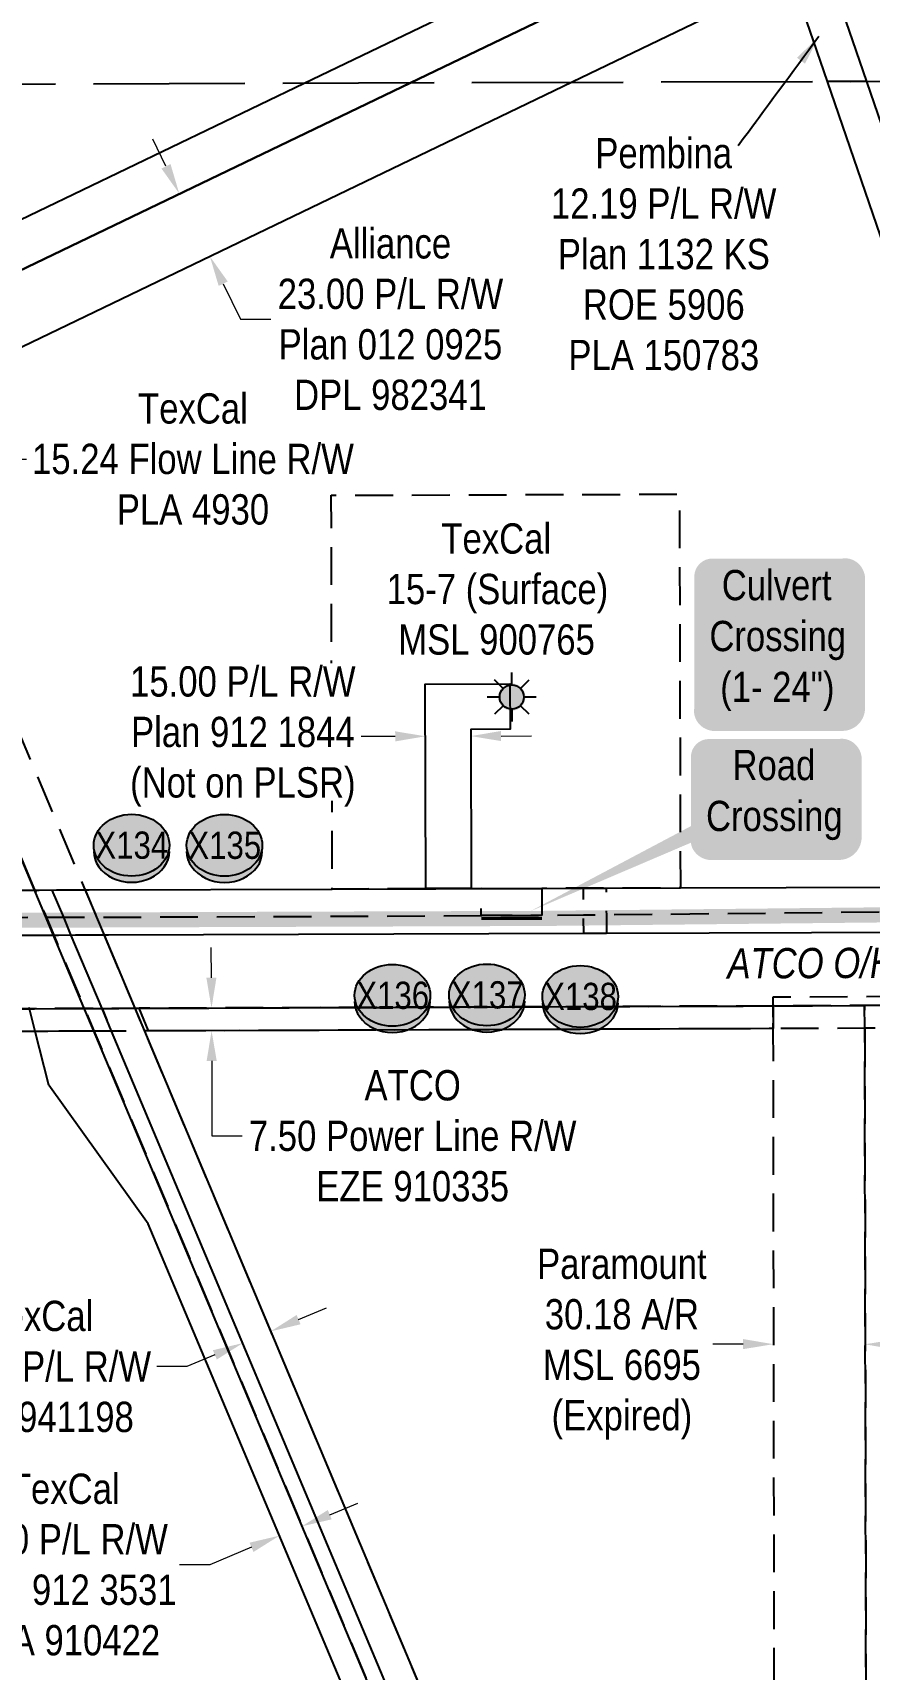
# Model space of a CAD drawing. Extents: x 507881 to 521259, y 6022177 to 6031356.
# Drawn here: x 510513 to 510790, y 6022600 to 6023140 of the extents above; entities that cross this region are included whole.
import ezdxf
from ezdxf.enums import TextEntityAlignment as Align

# ---------------------------------------------------------------- set-up
doc = ezdxf.new("R2010")
doc.units = 0
doc.header["$LTSCALE"] = 5
doc.header["$PDMODE"] = 3
doc.header["$PDSIZE"] = 30
for name, pattern in [('foc-ACCESSROAD', [3.75, 2.5, -1.25]), ('foc-EZE', [3.75, 2.5, -1.25]), ('foc-FLOWLINE', [3.75, 2.5, -1.25]), ('foc-UNSURVEYED', [12.5, 10, -2.5])]:
    doc.linetypes.add(name, pattern=pattern)
doc.layers.get('Defpoints').update_dxf_attribs({"color": 9})
for name, color, linetype, lineweight in [('AS-GENERAL', 48, 'Continuous', 18), ('F-AR-T', 190, 'Continuous', 9), ('F-RW-T', 190, 'Continuous', 9)]:
    doc.layers.add(name, color=color, linetype=linetype, lineweight=lineweight)
for name, color, linetype in [('AS-POWER', 104, 'foc-POWER'), ('C-RW', 13, 'Continuous'), ('CG-NOTES', 7, 'Continuous'), ('F-EZE', 190, 'foc-FLOWLINE'), ('F-FLOWLINE', 190, 'foc-FLOWLINE'), ('F-RW', 190, 'Continuous'), ('F-WS', 190, 'foc-ACCESSROAD'), ('F-WS-S', 190, 'Continuous'), ('L-USEC', 7, 'foc-UNSURVEYED'), ('P-BUFFER OUTLINE 30m', 40, 'foc-EZE'), ('P-CROSSINGS', 250, 'Continuous')]:
    doc.layers.add(name, color=color, linetype=linetype)
doc.styles.add('175L', font='ARIALN.TTF', dxfattribs={"height": 20})
doc.styles.add('80', font='ARIALN.TTF', dxfattribs={"height": 10})
doc.styles.add('80CG', font='ARIALN.TTF', dxfattribs={"height": 10})
doc.styles.add('Crossing', font='ARIALN.TTF', dxfattribs={"height": 10})
doc.styles.add('foc-LtypeFont', font='ARIALN.TTF', dxfattribs={"height": 7.35})
doc.linetypes.add('foc-POWER', pattern='A,6,-1,["P",foc-LtypeFont,S=0.2,R=0,X=-0.625,Y=-0.75],-1.24,4', length=12.24)
doc.linetypes.add('foc-POWER-NOLINE', pattern='A,0,-4,["P",foc-LtypeFont,S=0.2,R=0,X=-0.625,Y=-0.75],-8.24', length=12.24)
doc.dimstyles.new('Compass 5 000', dxfattribs={"dimscale": 5, "dimtxt": 9, "dimasz": 2, "dimexe": 0.2, "dimexo": 0.0625, "dimgap": 0.5, "dimtad": 0, "dimtih": 1, "dimtoh": 1, "dimzin": 0, "dimdsep": 46, "dimtxsty": '80CG', "dimcen": 0.1, "dimse1": 1, "dimse2": 1, "dimclrd": 256, "dimclrt": 256, "dimaunit": 1, "dimadec": 4, "dimazin": 0, "dimtfac": 0.06, "dimtofl": 0, "dimtmove": 0, "dimatfit": 1, "dimfxl": 0.2, "dimtolj": 1, "dimtzin": 0, "dimlwd": -1, "dimarcsym": 0})

# ---------------------------------------------------------------- blocks, each defined once
blk = doc.blocks.new('*D575')
at = {"layer": 'Defpoints', "color": 0, "transparency": 16777216}
for p in [(510758.12, 6022762.5), (510788.34, 6022762.45), (510758.02, 6022706.91)]:
    blk.add_point(p, dxfattribs=at)
at = {"layer": 'F-AR-T', "transparency": 16777216}
for p, q in [((510748.02, 6022706.92), (510738.02, 6022706.94)), ((510798.25, 6022706.84), (510808.25, 6022706.83))]:
    blk.add_line(p, q, dxfattribs=at)
for points in [[(510748.03, 6022708.59), (510748.02, 6022705.26), (510758.02, 6022706.91)], [(510798.25, 6022708.51), (510798.24, 6022705.17), (510788.25, 6022706.86)]]:
    blk.add_solid(points, dxfattribs=at)
at = {"layer": 'F-AR-T', "transparency": 16777216, "insert": (510707.98, 6022706.94), "char_height": 10, "attachment_point": 5, "style": '80CG'}
blk.add_mtext('\\A1;Paramount\\P30.18 A/R\\PMSL 6695\\P(Expired)', dxfattribs=at)
blk = doc.blocks.new('*D602')
at = {"layer": 'Defpoints', "color": 0, "transparency": 16777216}
for p in [(510475.5, 6022988.39), (510477.21, 6022984.28), (510463.13, 6022978.41)]:
    blk.add_point(p, dxfattribs=at)
at = {"layer": 'F-RW-T', "transparency": 16777216}
for p, q in [((510484.72, 6022992.24), (510501.28, 6022999.14)), ((510501.28, 6022999.14), (510511.28, 6022999.14)), ((510452.19, 6022978.67), (510442.96, 6022974.82))]:
    blk.add_line(p, q, dxfattribs=at)
for points in [[(510484.08, 6022993.78), (510485.37, 6022990.7), (510475.5, 6022988.39)], [(510451.55, 6022980.2), (510452.83, 6022977.13), (510461.42, 6022982.52)]]:
    blk.add_solid(points, dxfattribs=at)
at = {"layer": 'F-RW-T', "transparency": 16777216, "insert": (510566.28, 6022999.14), "char_height": 10, "attachment_point": 5, "style": '80CG'}
blk.add_mtext('\\A1;TexCal\\P15.24 Flow Line R/W\\PPLA 4930', dxfattribs=at)
blk = doc.blocks.new('*D603')
at = {"layer": 'Defpoints', "color": 0, "transparency": 16777216}
for p in [(510592.22, 6022670.79), (510584.84, 6022667.71), (510594.86, 6022643.68)]:
    blk.add_point(p, dxfattribs=at)
at = {"layer": 'F-RW-T', "transparency": 16777216}
for p, q in [((510611.47, 6022650.61), (510620.7, 6022654.46)), ((510585.63, 6022639.83), (510571.88, 6022634.1)), ((510571.88, 6022634.1), (510561.88, 6022634.1))]:
    blk.add_line(p, q, dxfattribs=at)
for points in [[(510610.83, 6022652.15), (510612.11, 6022649.07), (510602.24, 6022646.76)], [(510584.98, 6022641.37), (510586.27, 6022638.3), (510594.86, 6022643.68)]]:
    blk.add_solid(points, dxfattribs=at)
at = {"layer": 'F-RW-T', "transparency": 16777216, "insert": (510523.93, 6022634.1), "char_height": 10, "attachment_point": 5, "style": '80CG'}
blk.add_mtext('\\A1;TexCal\\P8.00 P/L R/W\\PPlan 912 3531\\PPLA 910422', dxfattribs=at)
blk = doc.blocks.new('*D626')
at = {"layer": 'Defpoints', "color": 0, "transparency": 16777216}
for p in [(510545.33, 6022817.81), (510572.41, 6022817.91), (510545.36, 6022810.31)]:
    blk.add_point(p, dxfattribs=at)
at = {"layer": 'F-RW-T', "transparency": 16777216}
for p, q in [((510572.37, 6022827.91), (510572.34, 6022837.91)), ((510572.47, 6022800.41), (510572.55, 6022775.65)), ((510572.55, 6022775.65), (510582.55, 6022775.65))]:
    blk.add_line(p, q, dxfattribs=at)
for points in [[(510574.04, 6022827.91), (510570.71, 6022827.9), (510572.41, 6022817.91)], [(510574.14, 6022800.41), (510570.8, 6022800.4), (510572.43, 6022810.41)]]:
    blk.add_solid(points, dxfattribs=at)
at = {"layer": 'F-RW-T', "transparency": 16777216, "insert": (510638.86, 6022775.65), "char_height": 10, "attachment_point": 5, "style": '80CG'}
blk.add_mtext('\\A1;ATCO\\P7.50 Power Line R/W\\PEZE 910335', dxfattribs=at)
blk = doc.blocks.new('*D628')
at = {"layer": 'Defpoints', "color": 0, "transparency": 16777216}
for p in [(510591.96, 6022711.13), (510596.68, 6022699.91), (510587.46, 6022696.04)]:
    blk.add_point(p, dxfattribs=at)
at = {"layer": 'F-RW-T', "transparency": 16777216}
for p, q in [((510601.18, 6022715.01), (510610.39, 6022718.89)), ((510573.52, 6022703.38), (510564.3, 6022699.5)), ((510564.3, 6022699.5), (510554.3, 6022699.5))]:
    blk.add_line(p, q, dxfattribs=at)
for points in [[(510600.53, 6022716.55), (510601.82, 6022713.47), (510591.96, 6022711.13)], [(510572.87, 6022704.91), (510574.17, 6022701.84), (510582.74, 6022707.26)]]:
    blk.add_solid(points, dxfattribs=at)
at = {"layer": 'F-RW-T', "transparency": 16777216, "insert": (510515.22, 6022699.5), "char_height": 10, "attachment_point": 5, "style": '80CG'}
blk.add_mtext('\\A1;TexCal\\P10.00 P/L R/W\\PPLA 941198', dxfattribs=at)
blk = doc.blocks.new('*D630')
at = {"layer": 'Defpoints', "color": 0, "transparency": 16777216}
for p in [(510561.75, 6023086.84), (510552.95, 6023082.54), (510563.08, 6023061.76)]:
    blk.add_point(p, dxfattribs=at)
at = {"layer": 'F-RW-T', "transparency": 16777216}
for p, q in [((510557.37, 6023095.82), (510552.99, 6023104.81)), ((510576.27, 6023057.06), (510581.99, 6023045.31)), ((510581.99, 6023045.31), (510591.99, 6023045.31))]:
    blk.add_line(p, q, dxfattribs=at)
for points in [[(510558.87, 6023096.55), (510555.87, 6023095.09), (510561.75, 6023086.84)], [(510577.77, 6023057.79), (510574.77, 6023056.33), (510571.89, 6023066.05)]]:
    blk.add_solid(points, dxfattribs=at)
at = {"layer": 'F-RW-T', "transparency": 16777216, "insert": (510631.53, 6023045.31), "char_height": 10, "attachment_point": 5, "style": '80CG'}
blk.add_mtext('\\A1;Alliance\\P23.00 P/L R/W\\PPlan 012 0925\\PDPL 982341', dxfattribs=at)
blk = doc.blocks.new('*D632')
at = {"layer": 'Defpoints', "color": 0, "transparency": 16777216}
for p in [(510643.1, 6022903.1), (510658.08, 6022907.68), (510658.09, 6022903.15)]:
    blk.add_point(p, dxfattribs=at)
at = {"layer": 'F-RW-T', "transparency": 16777216}
for p, q in [((510633.09, 6022907.6), (510621.85, 6022907.56)), ((510668.08, 6022907.71), (510678.08, 6022907.74))]:
    blk.add_line(p, q, dxfattribs=at)
for points in [[(510633.08, 6022909.26), (510633.09, 6022905.93), (510643.09, 6022907.63)], [(510668.07, 6022909.38), (510668.08, 6022906.04), (510658.08, 6022907.68)]]:
    blk.add_solid(points, dxfattribs=at)
at = {"layer": 'F-RW-T', "transparency": 16777216, "insert": (510582.76, 6022907.56), "char_height": 10, "attachment_point": 5, "style": '80CG', "bg_fill": 3, "box_fill_scale": 1.1, "bg_fill_color": 256, "bg_fill_true_color": 13158600, "bg_fill_transparency": 0}
blk.add_mtext('\\A1;15.00 P/L R/W\\PPlan 912 1844\\P(Not on PLSR)', dxfattribs=at)
blk = doc.blocks.new('GAS')
h = blk.add_hatch(color=255)
h.dxf.hatch_style = 1
edge = h.paths.add_edge_path()
edge.add_arc((0, 0), 0.9, 0, 360)
for p, q in [((-0.57, 0.57), (-1.14, 1.14)), ((0, 0.81), (0, 1.62)), ((0.57, 0.57), (1.14, 1.14)), ((-0.81, 0), (-1.62, 0)), ((1.62, 0), (0.81, 0)), ((-0.57, -0.57), (-1.14, -1.14)), ((0, -0.81), (0, -1.62)), ((1.14, -1.14), (0.57, -0.57))]:
    blk.add_line(p, q)
blk.add_circle((0, 0), 0.8)
blk = doc.blocks.new('*U1459')
h = blk.add_hatch(color=59)
edge = h.paths.add_edge_path()
edge.add_line((-21.5, -20), (21.5, -20))
edge.add_arc((21.5, -14), 6, 270, 360)
edge.add_line((27.5, -14), (27.5, 12.5))
edge.add_arc((21.5, 12.5), 6, 0, 90)
edge.add_line((21.5, 18.5), (-21.5, 18.5))
edge.add_arc((-21.5, 12.5), 6, 90, 180)
edge.add_line((-27.5, 12.5), (-27.5, -14))
edge.add_arc((-21.5, -14), 6, 180, 270)
at = {"color": 1, "flags": 128}
blk.add_lwpolyline([(-21.5, -20, 3, 3, 0), (21.5, -20, 3, 3, 0.414214), (27.5, -14, 3, 3, 0), (27.5, 12.5, 3, 0, 0.414214), (21.5, 18.5, 0, 0, 0), (-21.5, 18.5, 0, 0, 0.414214), (-27.5, 12.5, 0, 0, 0), (-27.5, -14, 0, 3, 0.414214)], format="xyseb", close=True, dxfattribs=at)
blk.add_lwpolyline([(-80.84, -38.57, 0, 7.5, 0), (0, 0, 0, 0, 0)], format="xyseb", dxfattribs=at)
at = {"color": 1, "style": '80'}
blk.add_attdef('ENTER_TEXT_001', (-37.38, -4.99), '', height=10, dxfattribs=at)
blk = doc.blocks.new('*U1436')
h = blk.add_hatch(color=254)
edge = h.paths.add_edge_path()
edge.add_line((-21.5, -28.5), (21.5, -28.5))
edge.add_arc((21.5, -22.5), 6, 270, 360)
edge.add_line((27.5, -22.5), (27.5, 21))
edge.add_arc((21.5, 21), 6, 0, 90)
edge.add_line((21.5, 27), (-21.5, 27))
edge.add_arc((-21.5, 21), 6, 90, 180)
edge.add_line((-27.5, 21), (-27.5, -22.5))
edge.add_arc((-21.5, -22.5), 6, 180, 270)
at = {"color": 160, "flags": 128}
blk.add_lwpolyline([(-21.5, -28.5, 3, 3, 0), (21.5, -28.5, 3, 3, 0.414214), (27.5, -22.5, 3, 3, 0), (27.5, 21, 3, 0, 0.414214), (21.5, 27, 0, 0, 0), (-21.5, 27, 0, 0, 0.414214), (-27.5, 21, 0, 0, 0), (-27.5, -22.5, 0, 3, 0.414214)], format="xyseb", close=True, dxfattribs=at)
at = {"color": 160, "style": '80'}
blk.add_attdef('ENTER_TEXT_001', (-26.85, -4.92), '', height=10, dxfattribs=at)
blk = doc.blocks.new('xing2')
h = blk.add_hatch(color=50)
h.dxf.hatch_style = 1
edge = h.paths.add_edge_path()
edge.add_ellipse((0, 0), major_axis=(-12.5, 0), ratio=0.816297, start_angle=0, end_angle=360)
h = blk.add_hatch(color=250)
h.dxf.hatch_style = 1
edge = h.paths.add_edge_path()
edge.add_ellipse((0, -2.05), major_axis=(-12.5, 0), ratio=0.816297, start_angle=0, end_angle=180)
edge.add_line((12.5, -2.05), (12.5, 0))
edge.add_ellipse((0, 0), major_axis=(-12.5, 0), ratio=0.816297, start_angle=0, end_angle=180, ccw=False)
edge.add_line((-12.5, 0), (-12.5, -2.05))
at = {"color": 250}
blk.add_ellipse((0, 0), major_axis=(-12.5, 0), ratio=0.816297, dxfattribs=at)
blk.add_ellipse((0, -2.05), major_axis=(-12.5, 0), ratio=0.816297, start_param=0, end_param=3.141593, dxfattribs=at)
at = {"color": 250, "style": 'Crossing'}
blk.add_attdef('CROSSING', text='', height=9, dxfattribs=at).set_placement((0.09, 0.02), align=Align.MIDDLE_CENTER)
at = {"color": 250, "style": 'Crossing', "flags": 1}
for tag, p in [('OWNER', (0.09, -12.49)), ('DESCRIPTION', (0.09, -25.77)), ('LOCATION', (0.09, -39.3)), ('DWG_REF', (0.09, -52.84))]:
    blk.add_attdef(tag, text='', height=9, dxfattribs=at).set_placement(p, align=Align.MIDDLE_CENTER)

msp = doc.modelspace()

# ---------------------------------------------------------------- linework, layer by layer
at = {"layer": 'AS-GENERAL', "const_width": 0.999, "flags": 128}
msp.add_lwpolyline([(510661.539, 6022847.409), (510681.544, 6022847.485)], dxfattribs=at)
at = {"layer": 'AS-POWER', "linetype": 'foc-POWER-NOLINE', "flags": 128}
msp.add_lwpolyline([(510196.151, 6022816.638), (510471.619, 6022817.544), (510507.902, 6022817.668), (510513.965, 6022817.686), (510521.903, 6022817.714), (510531.972, 6022817.748), (510537.648, 6022817.77), (510548.482, 6022817.808), (510757.992, 6022818.599), (510788.179, 6022818.714), (510880.138, 6022819.78), (510892.962, 6022819.927), (511042.415, 6022821.662), (511058.034, 6022821.842), (511067.424, 6022821.953), (511068.053, 6022821.959), (511073.075, 6022822.017), (511273.67, 6022824.35), (511303.829, 6022824.7), (511347.88, 6022825.211), (511367.178, 6022825.436), (511400.725, 6022825.56), (511477.094, 6022825.843)], dxfattribs=at)
at = {"layer": 'C-RW'}
for points in [[(509549.061, 6023023.301), (509649.011, 6023022.031), (509679.17, 6023021.648), (510024.643, 6023017.255), (510035.841, 6023017.113), (510047.037, 6023016.971), (510051.401, 6023016.916), (510058.231, 6023016.83), (510092.05, 6023016.401), (510100.453, 6023016.295), (510109.331, 6023016.182), (510109.331, 6022928.838), (510113.73, 6022923.88), (510126.837, 6022912.486), (510145.429, 6022899.015), (510155.812, 6022892.326), (510185.39, 6022922.427), (510429.712, 6023039.934), (510436.94, 6023043.411), (510450.694, 6023050.027), (510471.066, 6023059.825), (510603.038, 6023123.294), (510666.156, 6023153.649)], [(510701.206, 6023153.759), (510638.121, 6023123.404), (510471.104, 6023043.114), (510456.55, 6023036.127), (510442.79, 6023029.525), (510435.556, 6023026.058), (510194.254, 6022910.042), (510157.953, 6022873.1), (510136.959, 6022886.624), (510117.496, 6022900.727), (510103.152, 6022913.195), (510094.327, 6022923.142), (510094.327, 6023001.28), (510092.634, 6023001.291), (510084.205, 6023001.348), (510050.282, 6023001.578), (510043.432, 6023001.625), (510039.054, 6023001.655), (510027.824, 6023001.731), (510016.592, 6023001.807), (509679.202, 6023006.473), (509649.043, 6023006.882), (509549.093, 6023008.271)]]:
    msp.add_lwpolyline(points, dxfattribs=at)
at = {"layer": 'F-EZE', "flags": 128}
for points in [[(510702.862, 6022842.48), (510695.36, 6022842.455), (510695.34, 6022848.628), (510695.312, 6022857.441), (510702.813, 6022857.466), (510702.842, 6022848.705), (510702.862, 6022842.48)], [(511073.699, 6022814.527), (511081.109, 6022725.469), (511083.728, 6022693.983), (511078.737, 6022693.56), (511068.779, 6022692.715), (511058.658, 6022814.352), (511042.523, 6022814.165), (510895.511, 6022812.456), (510882.686, 6022812.309), (510795.695, 6022811.3), (510788.193, 6022811.214), (510758.003, 6022811.099), (510757.992, 6022818.599), (510757.988, 6022821.603), (510788.175, 6022821.715), (510879.116, 6022822.771), (510891.941, 6022822.92), (511042.411, 6022824.668), (511057.785, 6022824.845), (511067.42, 6022824.958), (511067.804, 6022824.963), (511072.825, 6022825.02), (511073.075, 6022822.017), (511073.699, 6022814.527)], [(510093.272, 6022808.797), (510051.867, 6022808.662), (510051.843, 6022816.164), (510100.685, 6022816.323), (510133.057, 6022816.428), (510470.226, 6022817.536), (510506.509, 6022817.66), (510512.572, 6022817.679), (510520.51, 6022817.707), (510530.579, 6022817.741), (510536.255, 6022817.762), (510539.406, 6022810.271), (510533.73, 6022810.249), (510520.537, 6022810.204), (510514.478, 6022810.182), (510506.533, 6022810.157), (510470.243, 6022810.034), (510125.644, 6022808.902), (510093.272, 6022808.797)], [(510094.665, 6022808.805), (510053.26, 6022808.67), (510053.236, 6022816.172), (510102.077, 6022816.33), (510134.45, 6022816.436), (510471.619, 6022817.544), (510507.902, 6022817.666), (510513.965, 6022817.684), (510521.903, 6022817.712), (510531.972, 6022817.746), (510537.649, 6022817.768), (510548.482, 6022817.808), (510757.992, 6022818.599), (510758.003, 6022811.099), (510551.633, 6022810.318), (510540.8, 6022810.277), (510535.123, 6022810.256), (510521.93, 6022810.209), (510515.871, 6022810.188), (510507.926, 6022810.163), (510471.636, 6022810.042), (510127.037, 6022808.91), (510094.665, 6022808.805)], [(510758.003, 6022811.099), (510551.633, 6022810.318), (510548.482, 6022817.808), (510757.992, 6022818.599), (510758.003, 6022811.099)], [(510796.332, 6022477.736), (510796.351, 6022467.734), (510788.849, 6022467.721), (510788.831, 6022477.723), (510788.645, 6022574.706), (510788.616, 6022589.718), (510788.193, 6022811.214), (510788.179, 6022818.714), (510880.138, 6022819.78), (510882.686, 6022812.309), (510795.695, 6022811.3), (510796.117, 6022590.11), (510796.146, 6022575.099), (510796.332, 6022477.736)]]:
    msp.add_lwpolyline(points, close=True, dxfattribs=at)
at = {"layer": 'F-FLOWLINE', "flags": 128}
msp.add_lwpolyline([(510376.623, 6023222.535), (510405.621, 6023153.703), (510418.309, 6023123.585), (510454.79, 6023036.992), (510455.076, 6023036.313), (510463.731, 6023015.769), (510464.018, 6023015.09), (510469.439, 6023002.218), (510527.811, 6022863.631), (510530.276, 6022857.771), (510534.074, 6022848.744), (510536.572, 6022842.803), (510546.722, 6022818.672), (510549.873, 6022811.182), (510643.632, 6022588.286), (510645.763, 6022583.22), (510646.992, 6022580.299), (510646.423, 6022580.298), (510636.162, 6022580.25), (510630.466, 6022580.27), (510629.581, 6022582.375), (510533.363, 6022811.121), (510530.212, 6022818.613), (510520.059, 6022842.748), (510517.538, 6022848.742), (510513.762, 6022857.717), (510469.529, 6022962.732), (510449.97, 6023009.171), (510441.028, 6023030.395), (510401.791, 6023123.531), (510389.102, 6023153.65), (510359.843, 6023222.482), (510292.839, 6023385.467), (510289.056, 6023394.443), (510280.894, 6023413.818), (510275.856, 6023425.778), (510273.7, 6023430.895), (510270.561, 6023438.373), (510266.246, 6023448.588), (510056.754, 6023945.851), (510045, 6023973.751), (510035.55, 6023996.181), (510008.411, 6024060.601), (510007.629, 6024062.457), (510009.017, 6024061.403), (510012.832, 6024058.506), (510031.954, 6024043.981), (510042.23, 6024019.59), (510051.681, 6023997.158), (510073.272, 6023945.903), (510106.006, 6023868.198), (510149.178, 6023765.719), (510277.446, 6023461.266), (510279.435, 6023456.544), (510280.294, 6023454.507), (510281.752, 6023451.046), (510282.579, 6023449.082), (510284.6, 6023444.286), (510285.003, 6023443.331), (510289.995, 6023431.479), (510294.942, 6023419.737), (510298.139, 6023412.148), (510302.006, 6023402.969)], close=True, dxfattribs=at)
at = {"layer": 'F-RW'}
for points in [[(510471.104, 6023043.114), (510638.121, 6023123.404), (510701.206, 6023153.759)], [(510754.579, 6023153.926), (510691.533, 6023123.569), (510471.162, 6023017.622)], [(511084.503, 6022220.697), (511050.45, 6022320.517), (511047.337, 6022329.645), (511019.094, 6022412.439), (511011.308, 6022435.264), (511003.518, 6022458.098), (511000.11, 6022468.085), (510996.701, 6022478.081), (510950.798, 6022612.644), (510945.95, 6022626.855), (510882.686, 6022812.309), (510880.138, 6022819.78), (510879.116, 6022822.771), (510872.203, 6022843.039), (510869.678, 6022850.443), (510867.098, 6022858.006), (510843.445, 6022927.339), (510775.886, 6023123.834), (510765.528, 6023153.961)], [(510778.395, 6023154.001), (510788.752, 6023123.875), (510854.943, 6022931.379), (510879.953, 6022858.066), (510882.507, 6022850.577), (510885.059, 6022843.098), (510891.941, 6022822.92), (510892.962, 6022819.927), (510895.511, 6022812.456), (510957.704, 6022630.142), (510962.552, 6022615.931), (511009.569, 6022478.106), (511012.979, 6022468.109), (511016.385, 6022458.124), (511024.171, 6022435.297), (511031.958, 6022412.473), (511063.312, 6022320.558), (511097.364, 6022220.738)], [(510469.487, 6022962.212), (510513.719, 6022857.196), (510517.495, 6022848.221), (510520.016, 6022842.228), (510530.17, 6022818.092), (510533.32, 6022810.601), (510629.538, 6022581.855), (510630.424, 6022579.75), (510635.056, 6022568.738), (510634.924, 6022567.123), (510627.209, 6022472.786), (510625.982, 6022457.794), (510610.938, 6022457.768), (510612.163, 6022472.761), (510619.816, 6022566.335), (510620.911, 6022579.733), (510621.049, 6022581.412), (510551.538, 6022746.665), (510518.66, 6022792.473), (510514.069, 6022810.534), (510512.163, 6022818.03)], [(510504.014, 6022856.815), (510515.522, 6022856.852), (510521.2, 6022856.872), (510532.036, 6022856.907), (510612.274, 6022857.185), (510646.516, 6022857.282), (510661.507, 6022857.331), (510681.512, 6022857.396), (510695.312, 6022857.441), (510702.813, 6022857.466), (510727.299, 6022857.547), (510867.098, 6022858.006), (510879.953, 6022858.066), (511054.953, 6022858.874), (511074.973, 6022858.967), (511273.583, 6022859.886), (511303.741, 6022860.025)], [(511303.778, 6022845.034), (511273.62, 6022844.895), (511066.225, 6022843.936), (511056.2, 6022843.889), (510885.059, 6022843.098), (510872.203, 6022843.039), (510702.862, 6022842.479), (510695.36, 6022842.453), (510538.332, 6022841.938), (510527.496, 6022841.903), (510521.818, 6022841.884), (510507.822, 6022841.838)]]:
    msp.add_lwpolyline(points, dxfattribs=at)
at = {"layer": 'F-RW', "flags": 128}
for points in [[(510788.752, 6023123.875), (510775.886, 6023123.834), (510765.526, 6023153.961), (510778.393, 6023154.002), (510788.752, 6023123.875)], [(510643.25, 6022857.375), (510643.03, 6022924.842), (510671.012, 6022924.956), (510671.073, 6022909.965), (510658.07, 6022909.912), (510658.241, 6022857.424)]]:
    msp.add_lwpolyline(points, close=True, dxfattribs=at)
at = {"layer": 'F-RW'}
msp.add_lwpolyline([(510660.223, 6022519.856), (510650.466, 6022517.655), (510639.34, 6022566.984), (510636.528, 6022579.381), (510635.511, 6022581.796), (510539.405, 6022810.274), (510536.254, 6022817.766), (510526.102, 6022841.899), (510523.581, 6022847.893), (510519.806, 6022856.867), (510530.642, 6022856.902), (510534.439, 6022847.875), (510536.938, 6022841.934), (510547.088, 6022817.803), (510550.238, 6022810.313), (510643.998, 6022587.417), (510646.129, 6022582.351), (510646.788, 6022579.429), (510649.475, 6022567.512), (510660.223, 6022519.856)], close=True, dxfattribs=at)
at = {"layer": 'F-WS', "flags": 128}
for points in [[(510681.512, 6022857.396), (510681.54, 6022848.484), (510661.536, 6022848.409), (510661.507, 6022857.331), (510646.516, 6022857.282), (510612.274, 6022857.185), (510611.976, 6022987.199), (510727.002, 6022987.576), (510727.299, 6022857.547), (510702.813, 6022857.466), (510695.312, 6022857.441), (510681.512, 6022857.396)], [(511598.49, 6022917.2), (511599.157, 6022795.252), (511549.628, 6022795.095), (511477.209, 6022794.866), (511477.122, 6022818.341), (511477.094, 6022825.843), (511400.725, 6022825.56), (511367.178, 6022825.436), (511347.88, 6022825.211), (511303.829, 6022824.7), (511273.67, 6022824.35), (511073.075, 6022822.017), (511068.053, 6022821.959), (511067.424, 6022821.953), (511058.034, 6022821.842), (511042.415, 6022821.662), (510892.962, 6022819.927), (510880.138, 6022819.78), (510788.179, 6022818.714), (510757.992, 6022818.599), (510548.482, 6022817.808), (510537.648, 6022817.77), (510531.972, 6022817.748), (510521.903, 6022817.714), (510513.965, 6022817.686), (510507.902, 6022817.668), (510471.619, 6022817.544), (510134.45, 6022816.436), (510102.077, 6022816.33), (510053.236, 6022816.172), (510053.161, 6022840.347), (510053.143, 6022846.348), (510131.898, 6022846.607), (510164.268, 6022846.713), (510471.55, 6022847.72), (510506.297, 6022847.834), (510507.803, 6022847.839), (510519.298, 6022847.877), (510521.797, 6022847.885), (510524.975, 6022847.897), (510535.834, 6022847.88), (510661.536, 6022848.409), (510681.54, 6022848.484), (510695.34, 6022848.628), (510702.842, 6022848.705), (510869.678, 6022850.443), (510882.507, 6022850.577), (511055.494, 6022852.377), (511069.066, 6022852.519), (511273.596, 6022854.648), (511303.754, 6022854.963), (511367.067, 6022855.621), (511476.875, 6022856.029), (511476.849, 6022860.826), (511476.821, 6022865.824), (511476.74, 6022880.679), (511476.542, 6022916.812), (511480.342, 6022916.824), (511497.575, 6022916.879), (511511.697, 6022916.923), (511529.815, 6022916.981), (511544.805, 6022917.029), (511598.49, 6022917.2)]]:
    msp.add_lwpolyline(points, close=True, dxfattribs=at)
msp.add_lwpolyline([(510759.472, 6022219.111), (510759.094, 6022319.594), (510758.748, 6022411.99), (510758.662, 6022434.823), (510758.576, 6022457.675), (510758.538, 6022467.669), (510758.519, 6022472.665), (510758.511, 6022477.671), (510758.458, 6022512.656), (510758.446, 6022520.157), (510758.415, 6022540.282), (510758.365, 6022573.127), (510758.343, 6022588.139), (510758.003, 6022811.099), (510757.992, 6022818.599), (510788.179, 6022818.714), (510788.193, 6022811.214), (510788.616, 6022589.718), (510788.645, 6022574.706), (510788.831, 6022477.723), (510788.849, 6022467.721), (510788.868, 6022457.726), (510788.947, 6022434.877), (510789.027, 6022412.036), (510789.349, 6022319.689), (510789.698, 6022219.207)], dxfattribs=at)
at = {"layer": 'L-USEC'}
msp.add_line((510470.922, 6023122.885), (511272.93, 6023125.425), dxfattribs=at)
at = {"layer": 'P-BUFFER OUTLINE 30m', "linetype": 'Continuous', "const_width": 4.997, "flags": 128}
msp.add_lwpolyline([(510153.832, 6022868.908), (510172.722, 6022854.825), (510207.667, 6022845.856), (510681.547, 6022847.485), (511307.673, 6022854.004), (511308.001, 6022825.743), (511367.17, 6022826.435), (511477.295, 6022826.844), (511521.742, 6022808.036), (511537.101, 6022775.449), (511660.989, 6022470.809), (512038.111, 6022471.807), (512038.285, 6022395.133)], dxfattribs=at)

# ---------------------------------------------------------------- block references
ref = msp.add_blockref('*U1436', (510759.341, 6022939.355), dxfattribs=dict(xscale=0.998412610604916, yscale=0.998412610604916, zscale=0.998412610604916))
ref.add_attrib('ENTER_TEXT_001', 'Culvert', (510740.99, 6022952.556), dxfattribs={"color": 160, "height": 9.9841, "style": '80'})
ref.add_attrib('ENTER_TEXT_002', 'Crossing', (510736.901, 6022935.739), dxfattribs={"color": 160, "height": 9.9841, "style": '80'})
ref.add_attrib('ENTER_TEXT_003', '(1- 24")', (510740.473, 6022918.928), dxfattribs={"color": 160, "height": 9.9841, "style": '80'})
at = {"layer": 'CG-NOTES'}
ref = msp.add_blockref('*U1459', (510758.224, 6022888.261), dxfattribs=dict(at, xscale=0.998412610604916, yscale=0.998412610604916, zscale=0.998412610604916))
ref.add_attrib('ENTER_TEXT_001', 'Road', (510744.535, 6022893.145), dxfattribs={"layer": '0', "color": 1, "height": 9.9841, "style": '80'})
ref.add_attrib('ENTER_TEXT_002', 'Crossing', (510735.784, 6022876.328), dxfattribs={"layer": '0', "color": 1, "height": 9.9841, "style": '80'})
at = {"layer": 'P-CROSSINGS', "color": 2, "xscale": 0.999461, "yscale": 0.999461, "zscale": 0.999461}
msp.add_blockref('xing2', (510694.225, 6022821.708), dxfattribs=at).add_auto_attribs({'CROSSING': 'X138'})

# ---------------------------------------------------------------- texts
at = {"layer": 'F-RW-T', "insert": (510624.218, 6022977.931), "char_height": 10, "attachment_point": 1, "style": '80'}
msp.add_mtext_dynamic_manual_height_columns('\\pi24.115;TexCal\\P\\pi6.0491;15-7 (Surface)\\P\\pi9.8792;MSL 900765', width=83.39418, gutter_width=44.951, heights=[0], dxfattribs=at)

# ---------------------------------------------------------------- dimensions: what is measured, and where the dimension line sits
at = {"layer": 'F-AR-T'}
dim = msp.add_linear_dim(base=(510758.024, 6022706.907), p1=(510788.338, 6022762.449), p2=(510758.115, 6022762.498), angle=179.90604, text='Paramount\\P30.18 A/R\\PMSL 6695\\P(Expired)', dimstyle='Compass 5 000', dxfattribs=at)
dim.commit()
dim.dimension.update_dxf_attribs({"geometry": '*D575', "text_midpoint": (510707.98, 6022706.94), "dimtype": 161})
at = {"layer": 'F-RW-T'}
for base, p1, p2, angle, text, picture, middle in [((510561.754, 6023086.836), (510563.082, 6023061.756), (510552.95, 6023082.544), 115.98468, 'Alliance\\P23.00 P/L R/W\\PPlan 012 0925\\PDPL 982341', '*D630', (510631.534, 6023045.308)), ((510475.496, 6022988.388), (510463.133, 6022978.407), (510477.21, 6022984.278), 22.64163, 'TexCal\\P15.24 Flow Line R/W\\PPLA 4930', '*D602', (510566.284, 6022999.144)), ((510572.407, 6022817.907), (510545.359, 6022810.311), (510545.332, 6022817.813), 90.20009, 'ATCO\\P7.50 Power Line R/W\\PEZE 910335', '*D626', (510638.861, 6022775.649)), ((510591.957, 6022711.134), (510587.458, 6022696.035), (510596.677, 6022699.913), 22.81361, 'TexCal\\P10.00 P/L R/W\\PPLA 941198', '*D628', (510515.217, 6022699.501)), ((510594.856, 6022643.682), (510592.223, 6022670.79), (510584.838, 6022667.711), 202.6321, 'TexCal\\P8.00 P/L R/W\\PPlan 912 3531\\PPLA 910422', '*D603', (510523.932, 6022634.102))]:
    dim = msp.add_linear_dim(base=base, p1=p1, p2=p2, angle=angle, text=text, dimstyle='Compass 5 000', dxfattribs=at)
    dim.commit()
    dim.dimension.update_dxf_attribs({"geometry": picture, "text_midpoint": middle, "dimtype": 161})

# ---------------------------------------------------------------- next in the draw order: texts
at = {"layer": 'AS-POWER', "insert": (510742.828, 6022837.632), "char_height": 9.99091, "attachment_point": 1, "rotation": 0.21371, "style": '175L', "bg_fill": 3, "box_fill_scale": 1.15, "bg_fill_color": 256, "bg_fill_transparency": 0}
msp.add_mtext_dynamic_manual_height_columns('{\\fArial Narrow|b0|i1|c0|p34;ATCO O/H Power Line}', width=121.55832, gutter_width=99.946, heights=[0], dxfattribs=at)
at = {"layer": 'F-RW-T', "insert": (510680.447, 6023105.196), "char_height": 10, "width": 81.32206, "attachment_point": 1, "style": '80', "bg_fill": 2}
msp.add_mtext('\\pi18.748;Pembina\\P\\pi4.0751;12.19 P/L R/W\\P\\pi6.367;{\\A1;Plan 1132 KS}\\P\\pi14.628;ROE 5906 \\P\\pi9.8425;PLA 150783', dxfattribs=at)

# ---------------------------------------------------------------- next in the draw order: dimensions: what is measured, and where the dimension line sits
at = {"layer": 'F-RW-T'}
dim = msp.add_linear_dim(base=(510658.077, 6022907.677), p1=(510643.101, 6022903.096), p2=(510658.092, 6022903.145), angle=0.18666, text='15.00 P/L R/W\\PPlan 912 1844\\P(Not on PLSR)', dimstyle='Compass 5 000', override={"dimtfill": 1}, dxfattribs=at)
dim.commit()
dim.dimension.update_dxf_attribs({"geometry": '*D632', "text_midpoint": (510582.765, 6022907.559), "dimtype": 161})

# ---------------------------------------------------------------- next in the draw order: block references
at = {"layer": 'F-WS-S', "xscale": 4.997294999999959, "yscale": 4.997294999999959, "zscale": 4.997294999999959}
msp.add_blockref('GAS', (510671.61, 6022920.572), dxfattribs=at)
at = {"layer": 'P-CROSSINGS', "color": 2, "xscale": 0.999461, "yscale": 0.999461, "zscale": 0.999461}
for p, values in [((510545.996, 6022871.658), {'CROSSING': 'X134'}), ((510576.694, 6022871.625), {'CROSSING': 'X135'}), ((510632.176, 6022822.086), {'CROSSING': 'X136'}), ((510663.4, 6022822.229), {'CROSSING': 'X137'})]:
    msp.add_blockref('xing2', p, dxfattribs=at).add_auto_attribs(values)

# ---------------------------------------------------------------- next in the draw order: leaders
at = {"layer": 'F-RW-T', "path_type": 1}
msp.add_leader([(510773.091, 6023138.723), (510746.428, 6023102.589)], dimstyle='Compass 5 000', override={"dimgap": 0.5, "dimtad": 0}, dxfattribs=at)

doc.saveas('drawing.dxf')
